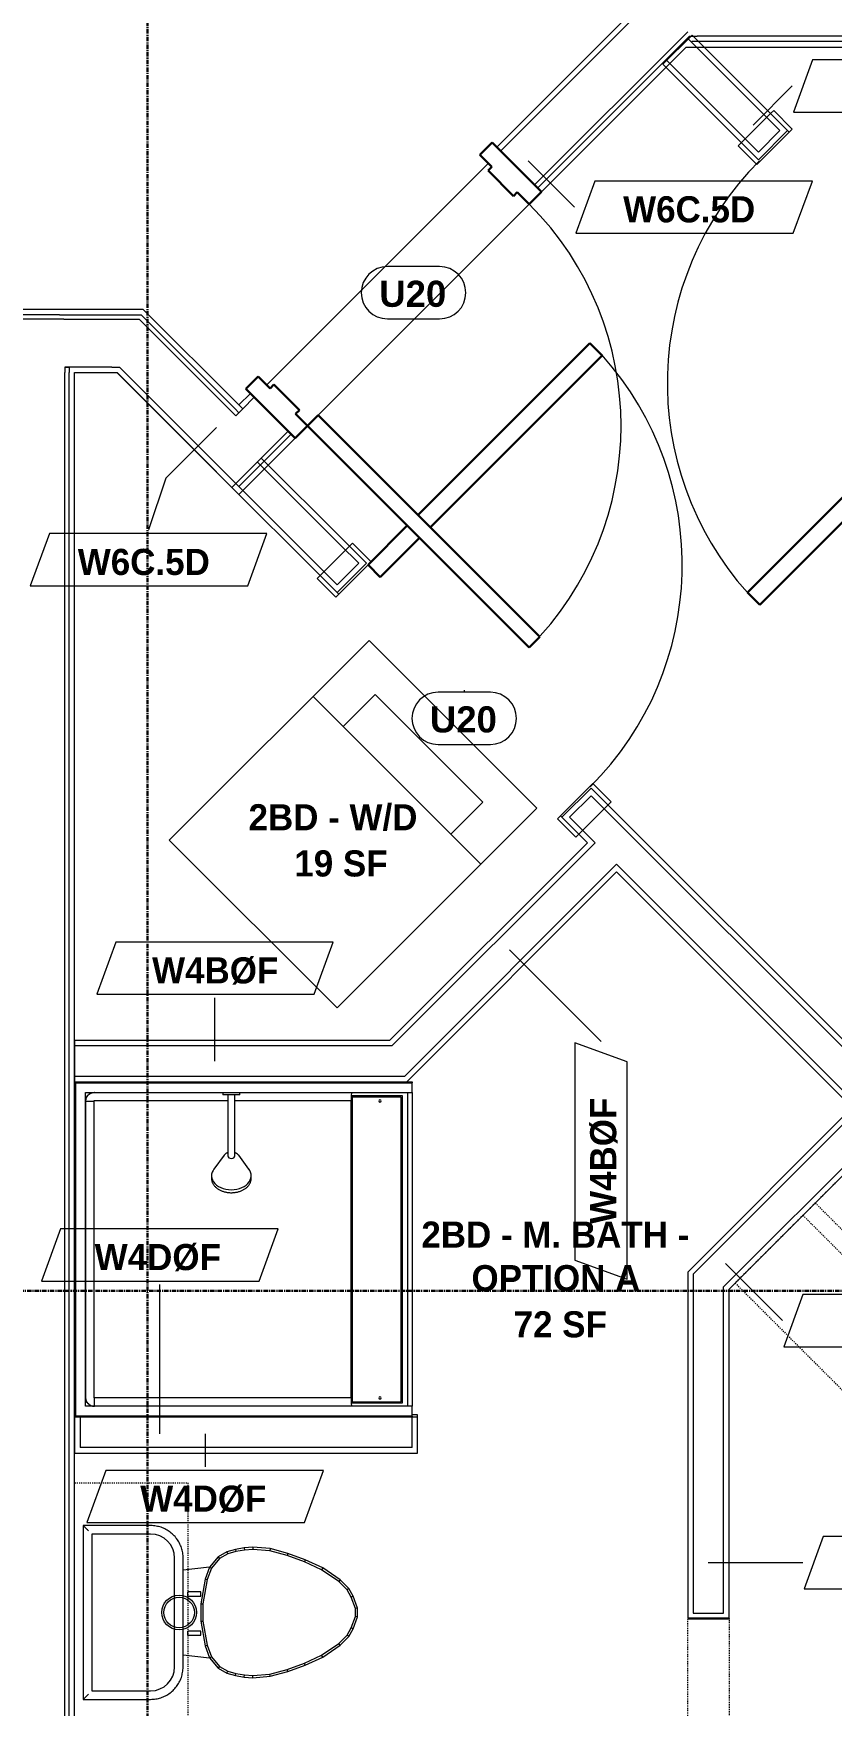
# Model space of a CAD drawing. Header units: inches. Extents: x -4058 to -1781, y 9814 to 12264.
# Drawn here: x -2513.4 to -2421.8, y 11487.6 to 11679.6 of the extents above; entities that cross this region are included whole.
import ezdxf

# ---------------------------------------------------------------- set-up
doc = ezdxf.new("R2010")
doc.units = ezdxf.units.IN
doc.header["$MEASUREMENT"] = 0
for name, pattern in [('Dash', [0.25, 0.125, -0.125]), ('Grid Line 1_2_', [0.875, 0.5, -0.125, 0.125, -0.125]), ('Overhead', [0.15625, 0.09375, -0.0625])]:
    doc.linetypes.add(name, pattern=pattern)
for name, color, linetype, lineweight in [('0-1', 7, 'Continuous', 5), ('0-3', 8, 'Continuous', 9), ('A-AREA-IDEN', 2, 'Continuous', 9), ('A-DETL-GENF-3', 92, 'Overhead', 9), ('A-DETL-MEDM', 33, 'Continuous', 30), ('A-DOOR-1', 7, 'Continuous', 9), ('A-DOOR-2', 10, 'Continuous', 30), ('A-DOOR-3', 31, 'Continuous', 9), ('A-DOOR-4', 31, 'Continuous', 30), ('A-DOOR-FRAM-2', 10, 'Continuous', 30), ('A-DOOR-IDEN', 31, 'Continuous', 9), ('A-FLOR-1', 7, 'Continuous', 9), ('A-FLOR-2', 192, 'Continuous', 9), ('A-WALL', 113, 'Continuous', 18), ('A-WALL-2', 250, 'Continuous', 18), ('A-WALL-3', 113, 'Continuous', 9), ('A-WALL-IDEN', 211, 'Continuous', 9), ('I-WALL-1', 7, 'Continuous', 9), ('P-SANR-FIXT', 6, 'Continuous', 9), ('Q-CASE', 31, 'Continuous', 9), ('Q-CASE-1', 31, 'Dash', 9), ('Q-CASE-HDLN', 31, 'Dash', 9), ('S-GRID-1', 1, 'Grid Line 1_2_', 30)]:
    doc.layers.add(name, color=color, linetype=linetype, lineweight=lineweight)
doc.styles.add('Arial_B', font='arialbd.ttf', dxfattribs={"height": 3})
doc.styles.add('Century Gothic_B', font='GOTHICB.TTF', dxfattribs={"height": 3})

# ---------------------------------------------------------------- blocks, each defined once
blk = doc.blocks.new('CTR - 1st Phase - Shell_rvt-1-UNIT PLANS - 2ND FLOOR')
at = {"layer": 'A-FLOR-1'}
for p, q in [((-2461.19, 11664.64), (-2486.65, 11639.18)), ((-2486.65, 11639.18), (-2461.19, 11664.64))]:
    blk.add_line(p, q, dxfattribs=at)
blk = doc.blocks.new('HOLLOW METAL - UNIT DOOR-2191978-UNIT PLANS - 2ND FLOOR')
at = {"layer": 'A-DOOR-1'}
blk.add_arc((18, 3.875), 36, 90, 180, dxfattribs=at)
at = {"layer": 'A-DOOR-2'}
for p, q in [((18, 39.875), (16.25, 39.875)), ((16.25, 39.875), (16.25, 3.875)), ((18, 3.875), (18, 39.875)), ((16.25, 3.875), (18, 3.875))]:
    blk.add_line(p, q, dxfattribs=at)
at = {"layer": 'A-DOOR-FRAM-2'}
for p, q in [((-18, 3.875), (-20, 3.875)), ((-20, 3.875), (-20, -4.125)), ((-18, 1.9375), (-18, 3.875)), ((18, 3.875), (18, 1.9375)), ((20, 3.875), (18, 3.875)), ((20, -4.125), (20, 3.875)), ((-17.375, 1.9375), (-18, 1.9375)), ((-17.375, -2.1875), (-17.375, 1.9375)), ((18, 1.9375), (17.375, 1.9375)), ((17.375, 1.9375), (17.375, -2.1875)), ((-18, -4.125), (-18, -2.1875)), ((-18, -2.1875), (-17.375, -2.1875)), ((17.375, -2.1875), (18, -2.1875)), ((18, -2.1875), (18, -4.125)), ((-20, -4.125), (-18, -4.125)), ((18, -4.125), (20, -4.125))]:
    blk.add_line(p, q, dxfattribs=at)
blk = doc.blocks.new('CTR - 1st Phase - Common Walls_rvt-1-UNIT PLANS - 2ND FLOOR')
at = {"layer": 'A-WALL-2'}
for p, q in [((-2443.64, 11682.19), (-2459.78, 11666.05)), ((-2438.31, 11679.74), (-2455.89, 11662.17)), ((-2438.11, 11679.24), (-2455.53, 11661.81)), ((-2438.11, 11679.24), (-2437.22, 11679.24)), ((-2076.17, 11678.61), (-2437.85, 11678.61)), ((-2076.17, 11679.24), (-2437.22, 11679.24)), ((-2510.43, 11647.24), (-2644.75, 11647.24)), ((-2509.93, 11646.74), (-2644.75, 11646.74)), ((-2510.43, 11647.24), (-2501.77, 11647.24)), ((-2509.93, 11646.74), (-2509.05, 11646.74)), ((-2509.05, 11646.74), (-2501.27, 11646.74)), ((-2501.77, 11647.24), (-2501.06, 11647.24)), ((-2501.27, 11646.74), (-2490.62, 11636.09)), ((-2501.06, 11647.24), (-2490.27, 11636.44)), ((-2509.31, 11641.24), (-2509.81, 11641.24)), ((-2509.81, 11641.24), (-2509.31, 11641.24)), ((-2509.81, 11641.24), (-2509.81, 11640.61)), ((-2504.43, 11641.24), (-2509.31, 11641.24)), ((-2509.31, 11641.24), (-2509.31, 11640.61)), ((-2504.43, 11641.24), (-2503.55, 11641.24)), ((-2503.55, 11641.24), (-2494.51, 11632.2)), ((-2509.81, 11255.64), (-2509.81, 11640.61)), ((-2509.31, 11255.64), (-2509.31, 11640.61)), ((-2488.06, 11637.77), (-2489.39, 11636.44)), ((-2490.18, 11635.65), (-2490.62, 11636.09)), ((-2489.83, 11636), (-2490.27, 11636.44)), ((-2489.83, 11636), (-2490.18, 11635.65)), ((-2489.83, 11636), (-2490.18, 11635.65)), ((-2489.39, 11636.44), (-2489.83, 11636.89)), ((-2489.39, 11636.44), (-2489.83, 11636)), ((-2489.39, 11636.44), (-2489.83, 11636)), ((-2484.17, 11633.88), (-2490.18, 11627.87)), ((-2483.82, 11633.53), (-2489.83, 11627.52)), ((-2494.07, 11631.76), (-2494.51, 11632.2)), ((-2490.18, 11627.87), (-2494.07, 11631.76)), ((-2489.83, 11627.52), (-2490.18, 11627.87)), ((-2489.39, 11627.08), (-2489.83, 11627.52))]:
    blk.add_line(p, q, dxfattribs=at)
at = {"layer": 'I-WALL-1'}
for p, q in [((-2444.08, 11682.64), (-2460.22, 11666.5)), ((-2455.09, 11661.37), (-2438.47, 11677.99)), ((-2438.47, 11677.99), (-2076.17, 11677.99)), ((-2511.06, 11647.86), (-2644.75, 11647.86)), ((-2501.69, 11647.86), (-2511.06, 11647.86)), ((-2500.81, 11647.86), (-2501.69, 11647.86)), ((-2489.83, 11636.89), (-2500.81, 11647.86)), ((-2508.69, 11640.61), (-2503.81, 11640.61)), ((-2508.69, 11559.18), (-2508.69, 11640.61)), ((-2503.81, 11640.61), (-2494.95, 11631.76)), ((-2488.5, 11638.21), (-2489.83, 11636.89)), ((-2494.95, 11631.76), (-2489.83, 11626.63)), ((-2489.39, 11627.08), (-2483.38, 11633.09)), ((-2489.83, 11626.63), (-2489.39, 11627.08)), ((-2508.69, 11255.64), (-2508.69, 11520.68))]:
    blk.add_line(p, q, dxfattribs=at)
at = {"layer": '0-3', "rotation": 225.0000000000052}
blk.add_blockref('HOLLOW METAL - UNIT DOOR-2191978-UNIT PLANS - 2ND FLOOR', (-2471.97, 11649.97), dxfattribs=at)
blk = doc.blocks.new('CTR - 1st Phase - Structure_rvt-1-UNIT PLANS - 2ND FLOOR')
at = {"layer": 'S-GRID-1'}
for p, q in [((-2500.32, 9814.03), (-2500.32, 12247.5)), ((-1781.27, 11535.19), (-4041.78, 11535.19))]:
    blk.add_line(p, q, dxfattribs=at)
blk = doc.blocks.new('SWING - SINGLE - FLUSH - SWING - FLUSH - 3-0 x 6-8 - PASSAGE-4346075-UNIT PLANS - 2ND FLOOR')
at = {"layer": 'A-DOOR-3'}
for p, q in [((-21, 2.37), (-21, 2.87)), ((-21, 2.87), (-18, 2.87)), ((-21, 2.37), (-18, 2.37)), ((-21, -2.88), (-21, 2.37)), ((-18, 2.37), (-21, 2.37)), ((-18, 2.87), (-18, 2.37)), ((-18, 2.37), (-18, -2.88)), ((18, 2.37), (18, 2.87)), ((18, 2.87), (21, 2.87)), ((18, 2.37), (21, 2.37)), ((18, -2.88), (18, 2.37)), ((21, 2.37), (18, 2.37)), ((21, 2.87), (21, 2.37)), ((21, 2.37), (21, -2.88)), ((-18, -2.88), (-21, -2.88)), ((21, -2.88), (18, -2.88))]:
    blk.add_line(p, q, dxfattribs=at)
blk.add_arc((18, -2.38), 36.07, 180, 266.8211, dxfattribs=at)
at = {"layer": 'A-DOOR-4'}
for p, q in [((16, -2.38), (16, -38.39)), ((18, -2.38), (16, -2.38)), ((18, -2.38), (18, -38.39)), ((18, -38.39), (16, -38.39))]:
    blk.add_line(p, q, dxfattribs=at)
blk = doc.blocks.new('Door-Opening - CLEAR OPENING - 34_ x 80_-3928451-UNIT PLANS - 2ND FLOOR')
at = {"layer": 'A-DETL-GENF-3'}
for p, q in [((-17.32, 2.37), (16.68, 2.37)), ((16.68, -2.38), (-17.32, -2.38))]:
    blk.add_line(p, q, dxfattribs=at)
at = {"layer": 'A-DETL-MEDM'}
for p, q in [((-17.32, -2.38), (-17.32, 2.37)), ((16.68, 2.37), (16.68, -2.38))]:
    blk.add_line(p, q, dxfattribs=at)
blk = doc.blocks.new('OD_CW_Closet - OD_CW_Closet-3810373-UNIT PLANS - 2ND FLOOR')
at = {"layer": 'Q-CASE-HDLN'}
for p, q in [((87.24, 24), (0.74, 24)), ((0.74, 24), (0.74, 0)), ((87.24, 0), (87.24, 24)), ((0.74, 13), (87.24, 13)), ((0.74, 11), (87.24, 11)), ((0.74, 0), (87.24, 0))]:
    blk.add_line(p, q, dxfattribs=at)
blk = doc.blocks.new('SWING - SINGLE - FLUSH - SWING - FLUSH - 3-0 x 6-8 - PASSAGE-V32-UNIT PLANS - 2ND FLOOR')
at = {"layer": 'A-DOOR-3'}
for p, q in [((-21, 2.37), (-21, 2.87)), ((-21, 2.87), (-18, 2.87)), ((-21, 2.37), (-18, 2.37)), ((-21, -2.88), (-21, 2.37)), ((-18, 2.37), (-21, 2.37)), ((-18, 2.87), (-18, 2.37)), ((-18, 2.37), (-18, -2.88)), ((18, 2.37), (18, 2.87)), ((18, 2.87), (21, 2.87)), ((18, 2.37), (21, 2.37)), ((18, -2.88), (18, 2.37)), ((21, 2.37), (18, 2.37)), ((21, 2.87), (21, 2.37)), ((21, 2.37), (21, -2.88)), ((-18, -2.88), (-21, -2.88)), ((21, -2.88), (18, -2.88))]:
    blk.add_line(p, q, dxfattribs=at)
blk.add_arc((18, -2.38), 36.07, 180, 266.8211, dxfattribs=at)
at = {"layer": 'A-DOOR-4'}
for p, q in [((16, -2.38), (16, -8.75)), ((18, -2.38), (16, -2.38)), ((18, -2.38), (18, -8.75)), ((16, -10.5), (16, -38.39)), ((18, -10.5), (18, -38.39)), ((18, -38.39), (16, -38.39))]:
    blk.add_line(p, q, dxfattribs=at)
blk = doc.blocks.new('Toilet-Domestic-3D - Toilet-Domestic-3D-V18-UNIT PLANS - 2ND FLOOR')
at = {"layer": 'P-SANR-FIXT'}
for p, q in [((-9.98, 19.48), (-9.98, 11.75)), ((9.98, 19.48), (-9.98, 19.48)), ((-9.86, 19.36), (-9.98, 19.48)), ((9.98, 19.48), (9.86, 19.36)), ((9.98, 11.75), (9.98, 19.48)), ((9, 18.5), (-9, 18.5)), ((-9, 18.5), (-9, 11.75)), ((-9, 18.5), (-9, 11.75)), ((9, 18.5), (-9, 18.5)), ((9, 11.75), (9, 18.5)), ((9, 11.75), (9, 18.5)), ((-6.25, 9), (6.25, 9)), ((-6.25, 9), (6.25, 9)), ((-6.25, 8.02), (6.25, 8.02)), ((-4.86, 8.02), (-5.21, 5)), ((5.21, 5), (4.86, 8.02)), ((-1, 6), (-3.84, 5.5)), ((-1, 6), (-0.98, 5.75)), ((1, 6), (-1, 6)), ((1, 6), (0.98, 5.75)), ((3.84, 5.5), (1, 6)), ((-6.4, 4), (-6.97, 3)), ((-5.21, 5), (-6.4, 4)), ((-6.21, 3.84), (-6.4, 4)), ((-5.08, 4.78), (-6.21, 3.84)), ((-3.84, 5.5), (-5.21, 5)), ((-5.21, 5), (-5.08, 4.78)), ((-3.77, 5.26), (-5.08, 4.78)), ((-3.84, 5.5), (-3.77, 5.26)), ((-0.98, 5.75), (-3.77, 5.26)), ((0.98, 5.75), (-0.98, 5.75)), ((3.77, 5.26), (0.98, 5.75)), ((3.84, 5.5), (3.77, 5.26)), ((5.08, 4.78), (3.77, 5.26)), ((5.21, 5), (3.84, 5.5)), ((5.21, 5), (5.08, 4.78)), ((6.21, 3.84), (5.08, 4.78)), ((6.4, 4), (5.21, 5)), ((6.4, 4), (6.21, 3.84)), ((6.97, 3), (6.4, 4)), ((-7.24, 2), (-7.41, 1)), ((-6.97, 3), (-7.24, 2)), ((-7.24, 2), (-6.99, 1.95)), ((-6.99, 1.95), (-7.16, 0.96)), ((-6.73, 2.9), (-6.99, 1.95)), ((-6.97, 3), (-6.73, 2.9)), ((-6.21, 3.84), (-6.73, 2.9)), ((6.73, 2.9), (6.21, 3.84)), ((6.97, 3), (6.73, 2.9)), ((6.99, 1.95), (6.73, 2.9)), ((7.24, 2), (6.97, 3)), ((7.24, 2), (6.99, 1.95)), ((7.16, 0.96), (6.99, 1.95)), ((7.41, 1), (7.24, 2)), ((-7.41, 1), (-7.5, 0)), ((-7.41, 1), (-7.16, 0.96)), ((-7.16, 0.96), (-7.25, 0)), ((7.41, 1), (7.16, 0.96)), ((7.25, 0), (7.16, 0.96)), ((7.5, 0), (7.25, 0)), ((7.5, 0), (7.41, 1)), ((-7.5, 0), (-7.25, 0)), ((-7.5, 0), (-7.33, -1.99)), ((-7.25, 0), (-7.08, -1.95)), ((7.08, -1.95), (7.25, 0)), ((7.33, -1.99), (7.5, 0)), ((-7.33, -1.99), (-7.08, -1.95)), ((-7.33, -1.99), (-6.79, -4)), ((-7.08, -1.95), (-6.55, -3.92)), ((6.55, -3.92), (7.08, -1.95)), ((6.79, -4), (7.33, -1.99)), ((7.33, -1.99), (7.08, -1.95)), ((-6.79, -4), (-6.55, -3.92)), ((-6.79, -4), (-6.06, -6)), ((-6.55, -3.92), (-5.83, -5.9)), ((5.83, -5.9), (6.55, -3.92)), ((6.06, -6), (6.79, -4)), ((6.79, -4), (6.55, -3.92)), ((-6.06, -6), (-5.83, -5.9)), ((-6.06, -6), (-5.13, -8)), ((-5.83, -5.9), (-4.91, -7.88)), ((4.91, -7.88), (5.83, -5.9)), ((5.13, -8), (6.06, -6)), ((6.06, -6), (5.83, -5.9)), ((-5.13, -8), (-4.91, -7.88)), ((-5.13, -8), (-3.74, -10)), ((-4.91, -7.88), (-3.55, -9.84)), ((3.55, -9.84), (4.91, -7.88)), ((3.74, -10), (5.13, -8)), ((5.13, -8), (4.91, -7.88)), ((-3.74, -10), (-3.55, -9.84)), ((-3.74, -10), (-2.74, -11)), ((-3.55, -9.84), (-2.59, -10.8)), ((-2.74, -11), (-2.59, -10.8)), ((-2.74, -11), (-1.87, -11.5)), ((-2.59, -10.8), (-1.77, -11.27)), ((-1.87, -11.5), (-1.77, -11.27)), ((-1.87, -11.5), (-0.5, -12)), ((-1.77, -11.27), (-0.46, -11.75)), ((0.46, -11.75), (1.77, -11.27)), ((0.5, -12), (1.87, -11.5)), ((1.77, -11.27), (2.59, -10.8)), ((1.87, -11.5), (1.77, -11.27)), ((1.87, -11.5), (2.74, -11)), ((2.59, -10.8), (3.55, -9.84)), ((2.74, -11), (2.59, -10.8)), ((2.74, -11), (3.74, -10)), ((3.74, -10), (3.55, -9.84)), ((-0.5, -12), (-0.46, -11.75)), ((-0.5, -12), (0.5, -12)), ((-0.46, -11.75), (0.46, -11.75)), ((0.5, -12), (0.46, -11.75))]:
    blk.add_line(p, q, dxfattribs=at)
at = {"layer": 'P-SANR-FIXT', "flags": 128}
for points in [[(-9.98, 11.75), (-9.97, 11.6), (-9.97, 11.45), (-9.95, 11.3), (-9.93, 11.16), (-9.9, 11.01), (-9.87, 10.86), (-9.83, 10.72), (-9.79, 10.58), (-9.74, 10.44), (-9.68, 10.3), (-9.62, 10.16), (-9.56, 10.03), (-9.48, 9.9), (-9.41, 9.77), (-9.33, 9.65), (-9.24, 9.52), (-9.15, 9.41), (-9.05, 9.29), (-8.95, 9.18), (-8.85, 9.08), (-8.74, 8.97), (-8.62, 8.88), (-8.51, 8.78), (-8.39, 8.7), (-8.26, 8.61), (-8.14, 8.54), (-8.01, 8.46), (-7.87, 8.4), (-7.74, 8.33), (-7.6, 8.28), (-7.46, 8.22), (-7.32, 8.18), (-7.17, 8.14), (-7.03, 8.11), (-6.88, 8.08), (-6.74, 8.05), (-6.59, 8.04), (-6.44, 8.03), (-6.29, 8.02), (-6.25, 8.02)], [(6.25, 8.02), (6.4, 8.03), (6.55, 8.03), (6.7, 8.05), (6.84, 8.07), (6.99, 8.1), (7.14, 8.13), (7.28, 8.17), (7.42, 8.21), (7.56, 8.26), (7.7, 8.32), (7.84, 8.38), (7.97, 8.44), (8.1, 8.52), (8.23, 8.59), (8.35, 8.67), (8.48, 8.76), (8.59, 8.85), (8.71, 8.95), (8.82, 9.05), (8.92, 9.15), (9.03, 9.26), (9.12, 9.38), (9.22, 9.49), (9.3, 9.61), (9.39, 9.74), (9.46, 9.86), (9.54, 9.99), (9.6, 10.13), (9.67, 10.26), (9.72, 10.4), (9.78, 10.54), (9.82, 10.68), (9.86, 10.83), (9.89, 10.97), (9.92, 11.12), (9.95, 11.26), (9.96, 11.41), (9.97, 11.56), (9.98, 11.71), (9.98, 11.75)]]:
    blk.add_lwpolyline(points, dxfattribs=at)
at = {"layer": 'P-SANR-FIXT'}
for radius in [2, 1.75]:
    blk.add_circle((0, 8.48), radius, dxfattribs=at)
for centre, start, end in [((-6.25, 11.75), 180, 270), ((-6.25, 11.75), 180, 270), ((6.25, 11.75), 270, 360), ((6.25, 11.75), 270, 360)]:
    blk.add_arc(centre, 2.75, start, end, dxfattribs=at)
for points in [[(-9.98, 19.48), (-9.98, 19.48), (-9.98, 19.48), (-9.98, 19.48)], [(9.98, 19.48), (9.98, 19.48), (9.98, 19.48), (9.98, 19.48)]]:
    blk.add_open_spline(points, degree=3, dxfattribs=at)
for points, knots in [([(-9.37, 18.87), (-9.41, 18.91), (-9.47, 18.97), (-9.55, 19.05), (-9.6, 19.1), (-9.66, 19.16), (-9.71, 19.21), (-9.75, 19.25), (-9.78, 19.28), (-9.8, 19.3), (-9.82, 19.32), (-9.85, 19.35), (-9.86, 19.36), (-9.86, 19.36)], [0, 0, 0, 0, 0.166667, 0.25, 0.333333, 0.416667, 0.5, 0.583333, 0.666667, 0.708333, 0.75, 0.833333, 1, 1, 1, 1]), ([(9.86, 19.36), (9.86, 19.36), (9.85, 19.35), (9.82, 19.32), (9.8, 19.3), (9.78, 19.28), (9.75, 19.25), (9.71, 19.21), (9.66, 19.16), (9.6, 19.1), (9.55, 19.05), (9.47, 18.97), (9.41, 18.91), (9.37, 18.87)], [-1, -1, -1, -1, -0.833333, -0.75, -0.708333, -0.666667, -0.583333, -0.5, -0.416667, -0.333333, -0.25, -0.166667, 0, 0, 0, 0])]:
    blk.add_open_spline(points, degree=3, knots=knots, dxfattribs=at)
blk = doc.blocks.new('300 Series Wall Hung Cabinet_326 - 30_-2909953-UNIT PLANS - 2ND FLOOR')
at = {"layer": 'Q-CASE'}
for p, q in [((-2.01, 14.69), (-2.5, 14.69)), ((-2.5, 14.69), (-2.5, 13.19)), ((-2.01, 13.19), (-2.01, 14.69)), ((2.49, 14.69), (2, 14.69)), ((2, 14.69), (2, 13.19)), ((2.49, 13.19), (2.49, 14.69)), ((-2.01, 13.19), (-2.5, 13.19)), ((2.49, 13.19), (2, 13.19))]:
    blk.add_line(p, q, dxfattribs=at)
at = {"layer": 'Q-CASE-1'}
for p, q in [((-15, 0.19), (-15, 13.19)), ((-15, 13.19), (15, 13.19)), ((15, 13.19), (15, 0.19)), ((15, 0.19), (-15, 0.19))]:
    blk.add_line(p, q, dxfattribs=at)
blk = doc.blocks.new('Stacked Washer and Dryer - 26_x25_ - Private-1352637-UNIT PLANS - 2ND FLOOR')
at = {"layer": 'P-SANR-FIXT'}
for p, q in [((0, 13.625), (32.4375, 13.625)), ((0, 13.625), (0, -13.625)), ((23.34375, 13.625), (23.34375, -13.625)), ((32.4375, 13.625), (32.4375, -13.625)), ((23.34375, 8.75), (28.53125, 8.75)), ((28.53125, 8.75), (28.53125, -8.75)), ((28.53125, -8.75), (23.34375, -8.75)), ((32.4375, -13.625), (0, -13.625))]:
    blk.add_line(p, q, dxfattribs=at)
blk = doc.blocks.new('The Shower - The Shower-4050272-UNIT PLANS - 2ND FLOOR')
at = {"layer": 'P-SANR-FIXT'}
for p, q in [((0, -0.5), (38.5, -0.5)), ((0, -39.25), (0, -0.5)), ((0.12, -39.25), (0.12, -0.63)), ((0.12, -0.63), (38.38, -0.63)), ((1.25, -39.25), (1.25, -1.75)), ((1.25, -1.75), (37.25, -1.75)), ((1.73, -1.9), (1.7, -1.92)), ((2.01, -1.78), (1.93, -1.8)), ((36.25, -1.77), (2.25, -1.77)), ((36.25, -1.77), (36.25, -1.75)), ((36.57, -1.8), (36.49, -1.78)), ((36.8, -1.92), (36.77, -1.9)), ((37.25, -1.75), (37.25, -17.52)), ((38.38, -0.63), (38.38, -39.25)), ((38.5, -0.5), (38.5, -39.25)), ((1.3, -2.43), (1.28, -2.51)), ((1.38, -2.26), (1.37, -2.28)), ((1.42, -2.2), (1.4, -2.23)), ((1.58, -2.01), (1.51, -2.08)), ((2.2, -32.27), (2.2, -2.75)), ((36.25, -2.7), (2.25, -2.7)), ((36.3, -18.11), (36.3, -2.75)), ((36.99, -2.08), (36.92, -2.01)), ((37.1, -2.23), (37.08, -2.2)), ((37.13, -2.28), (37.12, -2.26)), ((37.22, -2.51), (37.2, -2.43)), ((36.3, -32.27), (36.3, -18.89)), ((37.25, -19.48), (37.25, -39.25)), ((1.62, -32.27), (1.62, -38.13)), ((36.75, -32.38), (1.75, -32.38)), ((1.75, -32.38), (1.75, -38)), ((2.2, -32.27), (36.3, -32.27)), ((36.75, -38), (36.75, -32.38)), ((36.88, -38.13), (36.88, -32.27)), ((1.62, -38.13), (36.88, -38.13)), ((1.75, -38), (36.75, -38)), ((0.12, -39.25), (0, -39.25)), ((0.12, -39.25), (1.25, -39.25)), ((1.25, -38.75), (37.25, -38.75)), ((1.25, -39.25), (1.25, -38.75)), ((37.25, -39.25), (1.25, -39.25)), ((37.25, -38.75), (37.25, -39.25)), ((37.25, -39.25), (38.38, -39.25)), ((38.5, -39.25), (38.38, -39.25))]:
    blk.add_line(p, q, dxfattribs=at)
for centre, radius, start, end in [((2.25, -2.75), 1, 90, 180), ((36.25, -2.75), 1, 0, 90), ((2.2, -35.56), 0.125, 0, 180), ((2.2, -35.56), 0.125, 180, 0), ((36.3, -35.56), 0.125, 0, 180), ((36.3, -35.56), 0.125, 180, 0)]:
    blk.add_arc(centre, radius, start, end, dxfattribs=at)
for centre, major_axis, start_param, end_param in [((2.2, -32.28), (0.95, 0), 1.570796, 3.141593), ((36.3, -32.28), (-0.95, 0), 3.141593, 4.712389)]:
    blk.add_ellipse(centre, major_axis=major_axis, ratio=0.019505, start_param=start_param, end_param=end_param, dxfattribs=at)
for points, knots in [([(2.25, -1.77), (2.19, -1.77), (2.06, -1.78), (1.8, -1.86), (1.53, -2.04), (1.34, -2.32), (1.26, -2.57), (1.25, -2.7), (1.25, -2.77)], [-0.001856, -0.001856, -0.001856, -0.001856, 0.123376, 0.248608, 0.499072, 0.749536, 0.874768, 1, 1, 1, 1]), ([(1.75, -1.88), (1.77, -1.87), (1.86, -1.82), (2.03, -1.77), (2.17, -1.75), (2.25, -1.75)], [-0.332096, -0.332096, -0.332096, -0.332096, -0.2857143, -0.1428571, 0, 0, 0, 0]), ([(36.25, -1.75), (36.31, -1.75), (36.42, -1.76), (36.59, -1.8), (36.7, -1.85), (36.75, -1.88)], [-1, -1, -1, -1, -0.8928571, -0.7857143, -0.6665409, -0.6665409, -0.6665409, -0.6665409]), ([(37.25, -2.77), (37.25, -2.7), (37.24, -2.57), (37.16, -2.32), (36.98, -2.04), (36.7, -1.86), (36.45, -1.78), (36.32, -1.77), (36.25, -1.77)], [-0.001856, -0.001856, -0.001856, -0.001856, 0.123376, 0.248608, 0.499072, 0.749536, 0.874768, 1, 1, 1, 1]), ([(36.75, -1.88), (36.79, -1.91), (36.89, -1.97), (36.97, -2.05), (37.01, -2.11)], [-0.666048, -0.666048, -0.666048, -0.666048, -0.5714286, -0.4462442, -0.4462442, -0.4462442, -0.4462442]), ([(1.38, -2.25), (1.41, -2.21), (1.47, -2.12), (1.55, -2.04), (1.59, -2)], [-0.666048, -0.666048, -0.666048, -0.666048, -0.5714286, -0.4597287, -0.4597287, -0.4597287, -0.4597287]), ([(2.25, -2.7), (2.24, -2.7), (2.24, -2.7), (2.23, -2.7), (2.22, -2.71), (2.22, -2.71), (2.21, -2.72), (2.21, -2.73), (2.2, -2.74), (2.2, -2.74), (2.2, -2.75), (2.2, -2.75)], [-1, -1, -1, -1, -0.833333, -0.75, -0.666667, -0.583333, -0.416667, -0.333333, -0.208333, -0.083333, 0, 0, 0, 0]), ([(36.3, -2.75), (36.3, -2.74), (36.3, -2.74), (36.3, -2.73), (36.29, -2.72), (36.29, -2.72), (36.28, -2.71), (36.27, -2.71), (36.26, -2.7), (36.26, -2.7), (36.25, -2.7), (36.25, -2.7)], [-1, -1, -1, -1, -0.833333, -0.75, -0.666667, -0.583333, -0.416667, -0.333333, -0.208333, -0.083333, 0, 0, 0, 0]), ([(37.12, -2.25), (37.13, -2.27), (37.16, -2.33), (37.18, -2.38), (37.19, -2.42)], [-0.332096, -0.332096, -0.332096, -0.332096, -0.2857143, -0.2167295, -0.2167295, -0.2167295, -0.2167295])]:
    blk.add_open_spline(points, degree=3, knots=knots, dxfattribs=at)
for points in [[(1.63, -1.97), (1.67, -1.94), (1.71, -1.91), (1.75, -1.88)], [(36.25, -2.7), (36.25, -2.62), (36.25, -2.45), (36.25, -2.22), (36.25, -2.03), (36.25, -1.88), (36.25, -1.82), (36.25, -1.8)], [(1.25, -2.75), (1.25, -2.74), (1.25, -2.72), (1.25, -2.71)], [(2.2, -2.75), (2.12, -2.75), (1.95, -2.75), (1.72, -2.75), (1.52, -2.76), (1.37, -2.76), (1.27, -2.76), (1.25, -2.77), (1.25, -2.77)], [(1.35, -2.32), (1.36, -2.3), (1.37, -2.27), (1.38, -2.25)], [(37.05, -2.15), (37.07, -2.18), (37.09, -2.21), (37.12, -2.25)], [(37.25, -2.67), (37.25, -2.7), (37.25, -2.72), (37.25, -2.75)]]:
    blk.add_open_spline(points, degree=3, dxfattribs=at)
blk = doc.blocks.new('Shower Head - Shower Head-3260035-UNIT PLANS - 2ND FLOOR')
at = {"layer": 'P-SANR-FIXT'}
for p, q in [((-2.28, 9.81), (-2.28, 9.54)), ((2.28, 9.54), (2.28, 9.81)), ((-2.02, 8.78), (-0.84, 7.19)), ((0.84, 7.19), (2.02, 8.78)), ((-0.39, 7.27), (-0.39, 6.01)), ((0.39, 6.01), (0.39, 7.27)), ((-0.98, 0.26), (-0.98, 0)), ((-0.98, 0.26), (0.98, 0.26)), ((-0.39, 1), (-0.39, 0.26)), ((0.39, 0.26), (0.39, 1)), ((0.98, 0), (0.98, 0.26)), ((0.98, 0), (-0.98, 0))]:
    blk.add_line(p, q, dxfattribs=at)
at = {"layer": 'P-SANR-FIXT', "flags": 128}
for points in [[(0, 11.49), (-0.09, 11.49), (-0.18, 11.48), (-0.27, 11.48), (-0.35, 11.47), (-0.44, 11.46), (-0.53, 11.44), (-0.62, 11.43), (-0.7, 11.41), (-0.79, 11.39), (-0.87, 11.36), (-0.95, 11.34), (-1.03, 11.31), (-1.11, 11.28), (-1.19, 11.25), (-1.26, 11.21), (-1.34, 11.17), (-1.41, 11.13), (-1.48, 11.09), (-1.55, 11.05), (-1.61, 11), (-1.68, 10.95), (-1.74, 10.9), (-1.8, 10.85), (-1.85, 10.8), (-1.9, 10.74), (-1.95, 10.69), (-2, 10.63), (-2.04, 10.57), (-2.08, 10.51), (-2.12, 10.44), (-2.15, 10.38), (-2.18, 10.31), (-2.21, 10.25), (-2.23, 10.18), (-2.25, 10.11), (-2.26, 10.04), (-2.27, 9.97), (-2.28, 9.9), (-2.28, 9.83), (-2.28, 9.81)], [(2.28, 9.81), (2.28, 9.88), (2.28, 9.95), (2.27, 10.02), (2.25, 10.09), (2.24, 10.16), (2.21, 10.23), (2.19, 10.3), (2.16, 10.36), (2.13, 10.43), (2.09, 10.49), (2.05, 10.55), (2.01, 10.61), (1.97, 10.67), (1.92, 10.73), (1.86, 10.79), (1.81, 10.84), (1.75, 10.89), (1.69, 10.94), (1.63, 10.99), (1.57, 11.04), (1.5, 11.08), (1.43, 11.12), (1.36, 11.16), (1.28, 11.2), (1.21, 11.24), (1.13, 11.27), (1.05, 11.3), (0.97, 11.33), (0.89, 11.36), (0.81, 11.38), (0.72, 11.4), (0.64, 11.42), (0.55, 11.44), (0.47, 11.45), (0.38, 11.46), (0.29, 11.47), (0.2, 11.48), (0.11, 11.49), (0.02, 11.49), (0, 11.49)], [(-0.84, 7.19), (-0.81, 7.16), (-0.79, 7.13), (-0.76, 7.1), (-0.73, 7.08), (-0.7, 7.05), (-0.68, 7.03), (-0.65, 7.01), (-0.62, 6.98), (-0.59, 6.97), (-0.56, 6.95), (-0.53, 6.93), (-0.49, 6.91), (-0.46, 6.9), (-0.43, 6.89), (-0.4, 6.87)], [(-0.39, 6.01), (-0.39, 5.81), (-0.39, 5.6), (-0.39, 5.38), (-0.39, 5.15), (-0.39, 4.92), (-0.39, 4.68), (-0.39, 4.43), (-0.39, 4.18), (-0.39, 3.93), (-0.39, 3.67), (-0.39, 3.4), (-0.39, 3.13), (-0.39, 2.86), (-0.39, 2.59), (-0.39, 2.31), (-0.39, 2.03), (-0.39, 1.75), (-0.39, 1.46), (-0.39, 1.18), (-0.39, 1)], [(0.39, 6.87), (0.43, 6.88), (0.46, 6.9), (0.49, 6.91), (0.52, 6.93), (0.55, 6.94), (0.58, 6.96), (0.61, 6.98), (0.64, 7), (0.67, 7.03), (0.7, 7.05), (0.73, 7.07), (0.76, 7.1), (0.78, 7.13), (0.81, 7.16), (0.83, 7.19), (0.84, 7.19)], [(0.39, 1), (0.39, 1.29), (0.39, 1.57), (0.39, 1.85), (0.39, 2.13), (0.39, 2.41), (0.39, 2.69), (0.39, 2.96), (0.39, 3.23), (0.39, 3.5), (0.39, 3.76), (0.39, 4.02), (0.39, 4.27), (0.39, 4.52), (0.39, 4.77), (0.39, 5), (0.39, 5.23), (0.39, 5.46), (0.39, 5.67), (0.39, 5.88), (0.39, 6.01)]]:
    blk.add_lwpolyline(points, dxfattribs=at)
at = {"layer": 'P-SANR-FIXT'}
for centre, major_axis, start_param, end_param in [((0, 9.54), (-2.28, 0), 4.712389, 6.956384), ((0, 9.54), (2.28, 0), 5.609987, 7.853982), ((0, 7.27), (-0.394, 0), 4.712389, 6.283185), ((0, 7.27), (0.394, 0), 0, 1.570796)]:
    blk.add_ellipse(centre, major_axis=major_axis, ratio=0.707107, start_param=start_param, end_param=end_param, dxfattribs=at)
blk = doc.blocks.new('Wall Tag - Arch Wall-3956453-UNIT PLANS - 2ND FLOOR')
at = {"layer": 'A-WALL-IDEN'}
for p, q in [((-0.3561, 0.0937), (-0.4244, -0.0937)), ((0.4244, 0.0937), (-0.3561, 0.0937)), ((0.3561, -0.0937), (0.4244, 0.0937)), ((-0.4244, -0.0937), (0.3561, -0.0937))]:
    blk.add_line(p, q, dxfattribs=at)
blk = doc.blocks.new('Door Tag - Type Mark-2601225-UNIT PLANS - 2ND FLOOR')
at = {"layer": 'A-DOOR-IDEN'}
for p, q in [((0.09375, 0.09375), (-0.09375, 0.09375)), ((-0.09375, -0.09375), (0.09375, -0.09375))]:
    blk.add_line(p, q, dxfattribs=at)
for centre, start, end in [((-0.09375, 0), 90, 270), ((0.09375, 0), 270, 90)]:
    blk.add_arc(centre, 0.09375, start, end, dxfattribs=at)

msp = doc.modelspace()

# ---------------------------------------------------------------- linework, layer by layer
at = {"layer": 'A-DOOR-IDEN'}
msp.add_line((-2463.96, 11604.13), (-2463.96, 11603.91), dxfattribs=at)
at = {"layer": 'A-FLOR-2'}
for p, q in [((-2456.51, 11659.96), (-2480.72, 11635.74)), ((-2489.84, 11626.62), (-2503.83, 11640.61))]:
    msp.add_line(p, q, dxfattribs=at)
at = {"layer": 'A-WALL'}
for p, q in [((-2427.73, 11668.41), (-2438.24, 11678.92)), ((-2440.72, 11676.45), (-2430.2, 11665.93)), ((-2430.2, 11665.93), (-2427.73, 11668.41)), ((-2487.71, 11630.35), (-2478.21, 11620.85)), ((-2490.18, 11627.87), (-2480.68, 11618.37)), ((-2476.07, 11618.71), (-2478.21, 11620.85)), ((-2480.68, 11618.37), (-2478.55, 11616.24)), ((-2478.55, 11616.24), (-2476.07, 11618.71)), ((-2449.38, 11592.02), (-2451.86, 11589.55)), ((-2351.19, 11493.83), (-2449.38, 11592.02)), ((-2451.86, 11589.55), (-2448.94, 11586.63)), ((-2472.27, 11563.3), (-2448.94, 11586.63)), ((-2470.82, 11559.8), (-2446.47, 11584.16)), ((-2446.47, 11584.16), (-2418.53, 11556.22)), ((-2472.27, 11563.3), (-2508.69, 11563.3)), ((-2470.82, 11559.8), (-2508.69, 11559.8)), ((-2437.69, 11537.07), (-2418.53, 11556.22)), ((-2434.19, 11535.62), (-2416.06, 11553.75)), ((-2437.69, 11537.07), (-2437.69, 11498.18)), ((-2434.19, 11498.18), (-2434.19, 11535.62)), ((-2508.06, 11520.68), (-2508.06, 11517.18)), ((-2469.94, 11517.18), (-2469.94, 11520.68)), ((-2469.31, 11520.68), (-2469.94, 11520.68)), ((-2469.94, 11517.18), (-2508.06, 11517.18)), ((-2437.69, 11498.18), (-2434.19, 11498.18))]:
    msp.add_line(p, q, dxfattribs=at)
at = {"layer": 'A-WALL-3'}
for p, q in [((-2437.8, 11679.37), (-2441.16, 11676.01)), ((-2426.84, 11668.41), (-2437.8, 11679.37)), ((-2441.16, 11676.01), (-2430.2, 11665.05)), ((-2430.2, 11665.05), (-2426.84, 11668.41)), ((-2487.26, 11630.79), (-2490.62, 11627.43)), ((-2477.76, 11621.29), (-2487.26, 11630.79)), ((-2490.62, 11627.43), (-2481.12, 11617.93)), ((-2475.19, 11618.71), (-2477.76, 11621.29)), ((-2481.12, 11617.93), (-2478.55, 11615.35)), ((-2478.55, 11615.35), (-2475.19, 11618.71)), ((-2449.38, 11592.9), (-2452.74, 11589.55)), ((-2350.56, 11494.08), (-2449.38, 11592.9)), ((-2452.74, 11589.55), (-2449.82, 11586.63)), ((-2449.82, 11586.63), (-2472.53, 11563.93)), ((-2470.56, 11559.18), (-2446.47, 11583.27)), ((-2446.47, 11583.27), (-2419.42, 11556.22)), ((-2472.53, 11563.93), (-2508.69, 11563.93)), ((-2508.69, 11563.93), (-2508.69, 11559.18)), ((-2419.42, 11556.22), (-2438.31, 11537.33)), ((-2433.56, 11535.36), (-2416.06, 11552.87)), ((-2438.31, 11537.33), (-2438.31, 11497.55)), ((-2433.56, 11497.55), (-2433.56, 11535.36)), ((-2508.69, 11520.68), (-2508.69, 11516.55)), ((-2469.31, 11520.93), (-2469.94, 11520.93)), ((-2469.31, 11516.55), (-2469.31, 11520.93)), ((-2508.69, 11516.55), (-2469.31, 11516.55))]:
    msp.add_line(p, q, dxfattribs=at)
at = {"layer": 'A-WALL-IDEN'}
for p, q in [((-2430.81, 11669.01), (-2426.31, 11673.52)), ((-2456.64, 11664.94), (-2451.31, 11659.61)), ((-2492.39, 11634.32), (-2498.22, 11628.48)), ((-2498.22, 11628.48), (-2500.19, 11622.55)), ((-2458.77, 11574.32), (-2448.26, 11563.81)), ((-2492.57, 11561.55), (-2492.57, 11568.8)), ((-2433.97, 11538.31), (-2427.41, 11531.75)), ((-2498.91, 11518.74), (-2498.91, 11535.89)), ((-2493.69, 11518.74), (-2493.69, 11514.98)), ((-2435.94, 11503.97), (-2425.09, 11503.97))]:
    msp.add_line(p, q, dxfattribs=at)

# ---------------------------------------------------------------- block references
at = {"layer": '0-1'}
for name in ['CTR - 1st Phase - Structure_rvt-1-UNIT PLANS - 2ND FLOOR', 'CTR - 1st Phase - Shell_rvt-1-UNIT PLANS - 2ND FLOOR', 'CTR - 1st Phase - Common Walls_rvt-1-UNIT PLANS - 2ND FLOOR']:
    msp.add_blockref(name, (0, 0), dxfattribs=at)
at = {"layer": 'A-DOOR-3'}
for name, p, rotation in [('SWING - SINGLE - FLUSH - SWING - FLUSH - 3-0 x 6-8 - PASSAGE-4346075-UNIT PLANS - 2ND FLOOR', (-2415.62, 11653.82), 314.9999999999298), ('SWING - SINGLE - FLUSH - SWING - FLUSH - 3-0 x 6-8 - PASSAGE-V32-UNIT PLANS - 2ND FLOOR', (-2463.96, 11604.13), 134.9999999999695), ('Door-Opening - CLEAR OPENING - 34_ x 80_-3928451-UNIT PLANS - 2ND FLOOR', (-2435.94, 11480.87), 89.99999999997017)]:
    msp.add_blockref(name, p, dxfattribs=dict(at, rotation=rotation))
at = {"layer": 'A-DOOR-IDEN', "xscale": 31.99999999999999, "yscale": 31.99999999999999, "zscale": 31.99999999999999}
for p in [(-2469.78, 11649.78), (-2463.96, 11600.91)]:
    msp.add_blockref('Door Tag - Type Mark-2601225-UNIT PLANS - 2ND FLOOR', p, dxfattribs=at)
at = {"layer": 'A-WALL-IDEN', "xscale": 31.99999999999999, "yscale": 31.99999999999999, "zscale": 31.99999999999999}
for p in [(-2412.58, 11673.52), (-2437.58, 11659.61), (-2500.19, 11619.13), (-2492.57, 11572.22), (-2498.91, 11539.3), (-2413.68, 11531.75), (-2493.69, 11511.56), (-2411.36, 11503.97)]:
    msp.add_blockref('Wall Tag - Arch Wall-3956453-UNIT PLANS - 2ND FLOOR', p, dxfattribs=at)
at = {"layer": 'A-WALL-IDEN', "xscale": 31.99999999999999, "yscale": 31.99999999999999, "zscale": 31.99999999999999, "rotation": 89.99999999999955}
msp.add_blockref('Wall Tag - Arch Wall-3956453-UNIT PLANS - 2ND FLOOR', (-2448.26, 11550.08), dxfattribs=at)
at = {"layer": 'P-SANR-FIXT'}
for name, p, rotation in [('Stacked Washer and Dryer - 26_x25_ - Private-1352637-UNIT PLANS - 2ND FLOOR', (-2488.18, 11577.29), 45.00000000003337), ('The Shower - The Shower-4050272-UNIT PLANS - 2ND FLOOR', (-2509.19, 11520.68), 89.99999999991755), ('Shower Head - Shower Head-3260035-UNIT PLANS - 2ND FLOOR', (-2490.69, 11557.93), 180), ('Toilet-Domestic-3D - Toilet-Domestic-3D-V18-UNIT PLANS - 2ND FLOOR', (-2488.21, 11498.24), 90.00000000028187)]:
    msp.add_blockref(name, p, dxfattribs=dict(at, rotation=rotation))
at = {"layer": 'Q-CASE'}
for name, p, rotation in [('OD_CW_Closet - OD_CW_Closet-3810373-UNIT PLANS - 2ND FLOOR', (-2433.38, 11536.59), 314.9999999999857), ('300 Series Wall Hung Cabinet_326 - 30_-2909953-UNIT PLANS - 2ND FLOOR', (-2508.87, 11498.11), 270.0000000001445)]:
    msp.add_blockref(name, p, dxfattribs=dict(at, rotation=rotation))

# ---------------------------------------------------------------- texts
at = {"layer": 'A-AREA-IDEN', "char_height": 3, "attachment_point": 1, "style": 'Century Gothic_B'}
for s, insert, width in [('2BD - W/D', (-2488.72, 11591.05), 25.149), ('19 SF', (-2483.46, 11585.75), 12.423), ('2BD - M. BATH -', (-2468.88, 11543.13), 38.077), ('OPTION A', (-2463.13, 11538.13), 24.24), ('72 SF', (-2458.29, 11532.83), 12.423)]:
    msp.add_mtext(s, dxfattribs=dict(at, insert=insert, width=width))
at = {"layer": 'A-DOOR-IDEN', "char_height": 3, "width": 9.393, "attachment_point": 1, "style": 'Arial_B'}
for insert in [(-2473.71, 11651.16), (-2467.9, 11602.29)]:
    msp.add_mtext('U20', dxfattribs=dict(at, insert=insert))
at = {"layer": 'A-WALL-IDEN', "char_height": 3, "attachment_point": 1, "style": 'Century Gothic_B'}
for s, insert, width in [('W6C.5D', (-2445.72, 11660.86), 19.594), ('W6C.5D', (-2508.32, 11620.37), 19.594), ('W4BØF', (-2499.79, 11573.47), 17.372), ('W4DØF', (-2506.38, 11540.55), 17.978), ('W4DØF', (-2501.15, 11512.81), 17.978)]:
    msp.add_mtext(s, dxfattribs=dict(at, insert=insert, width=width))
at = {"layer": 'A-WALL-IDEN', "insert": (-2449.51, 11542.86), "char_height": 3, "width": 17.372, "attachment_point": 1, "rotation": 90, "style": 'Century Gothic_B'}
msp.add_mtext('W4BØF', dxfattribs=at)

doc.saveas('drawing.dxf')
